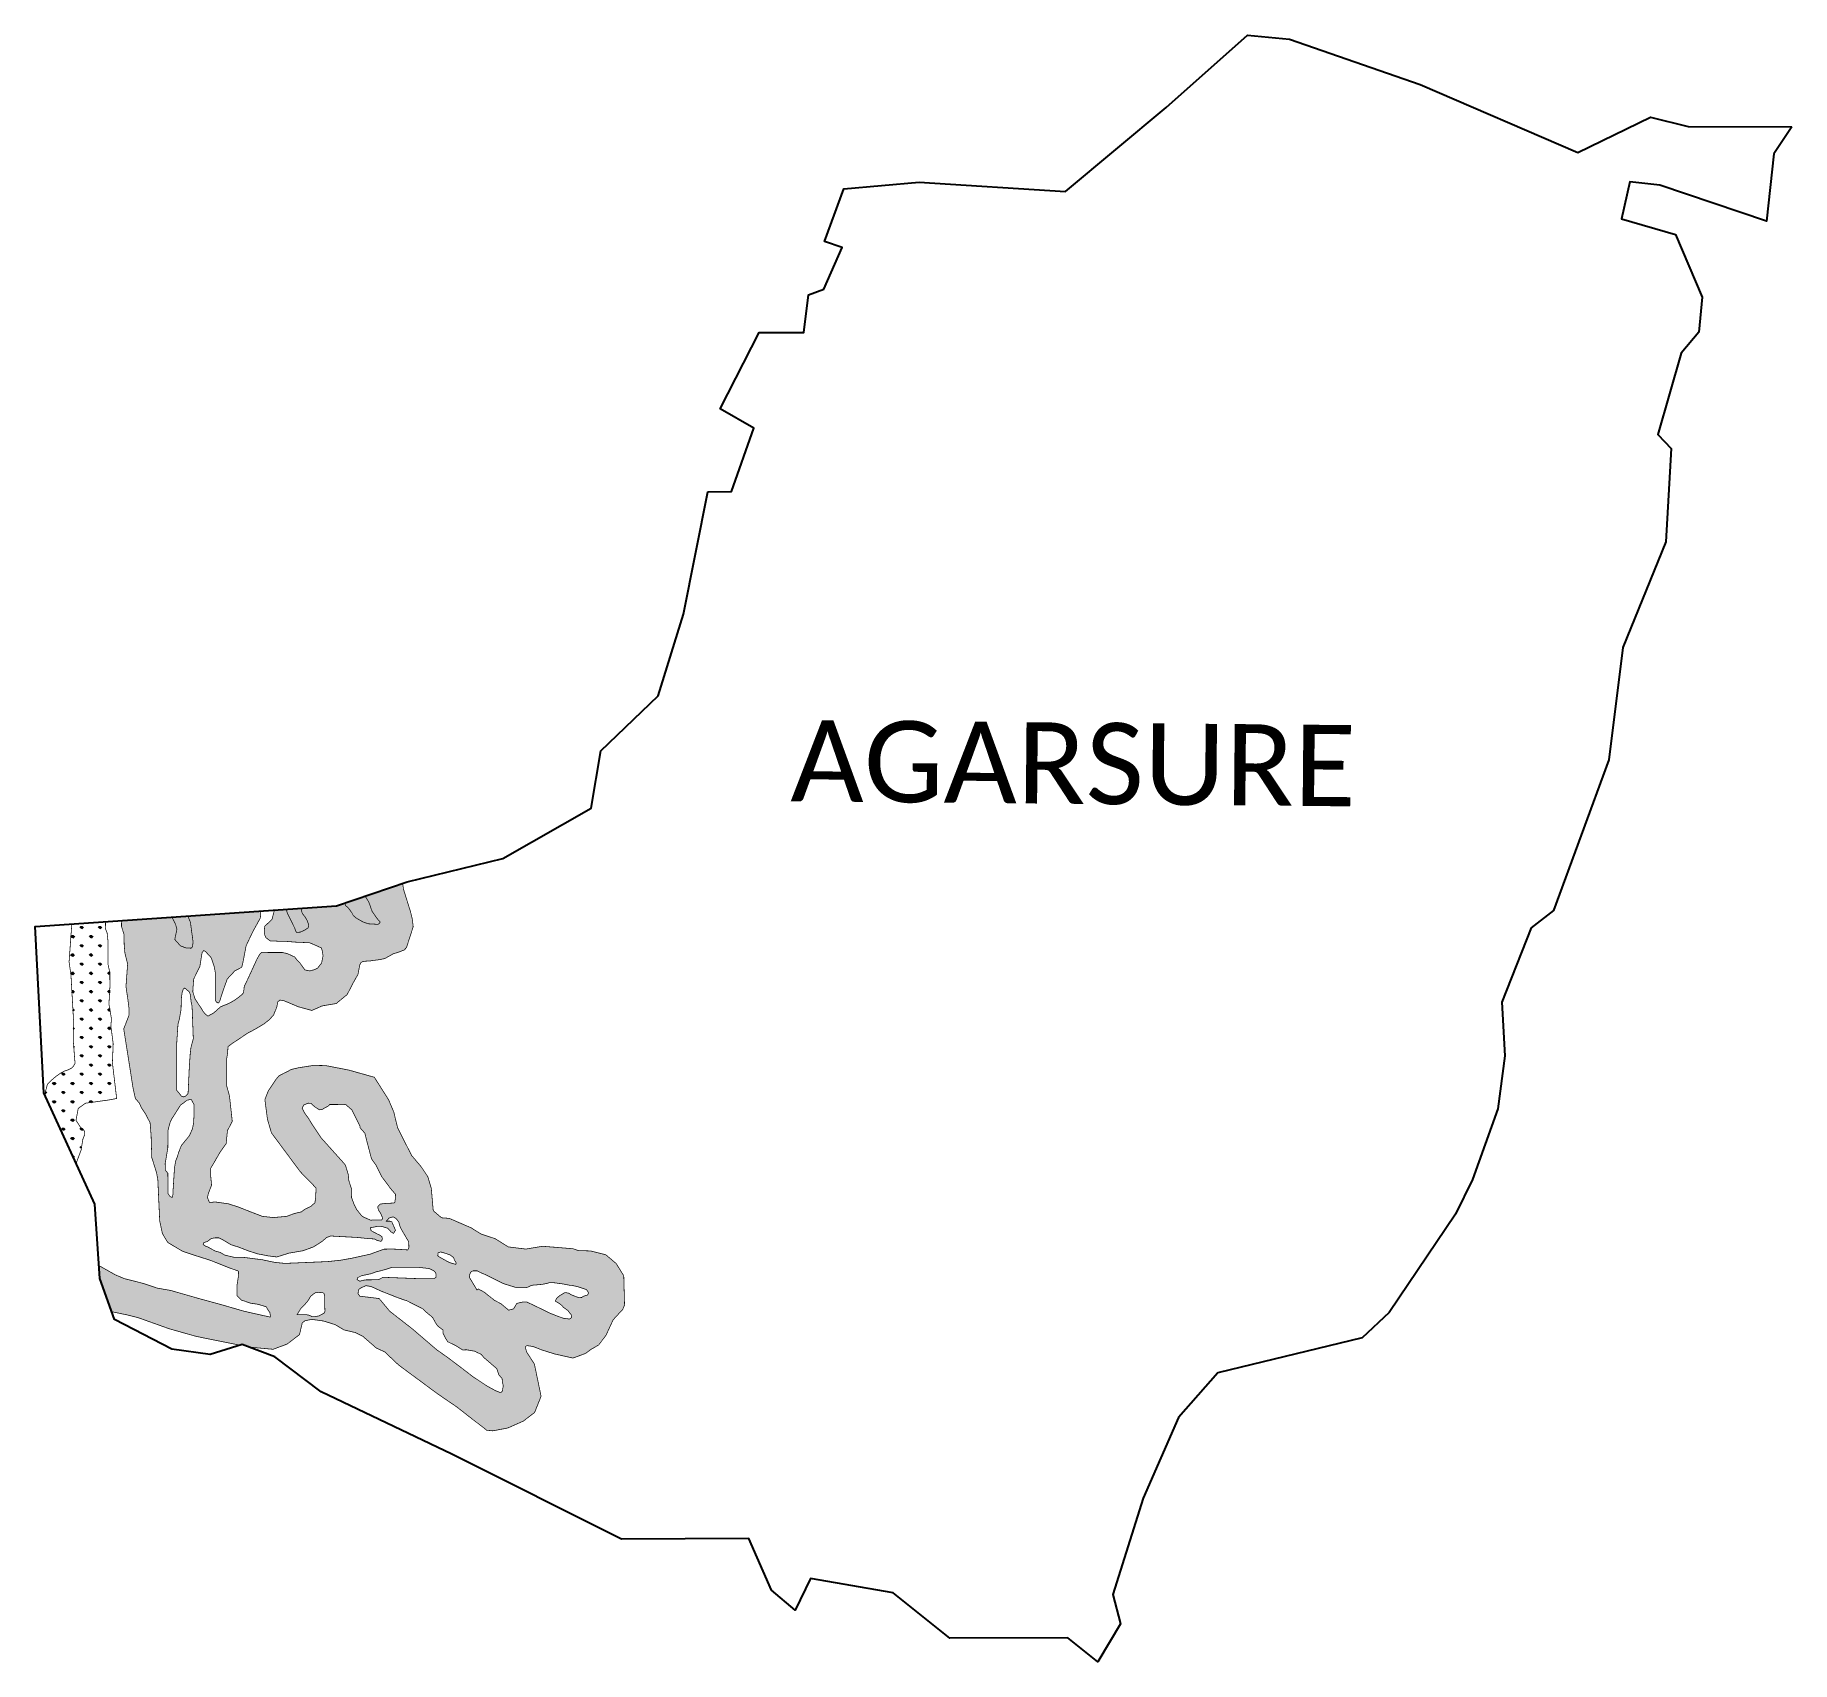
# Model space of a CAD drawing. Header units: metres. Extents: x 274922 to 277359, y 2072985 to 2075242.
import ezdxf

# ---------------------------------------------------------------- set-up
doc = ezdxf.new("R2010")
doc.units = ezdxf.units.M
doc.header["$MEASUREMENT"] = 0
for name, color, linetype in [('MANGROOVE BUFFER ZONE', 120, 'Continuous'), ('village', 3, 'Continuous'), ('VILLAGE NAME', 250, 'Continuous')]:
    doc.layers.add(name, color=color, linetype=linetype)
doc.styles.get("Standard").update_dxf_attribs({"font": 'simplex.shx'})

msp = doc.modelspace()

# ---------------------------------------------------------------- hatches: boundary and pattern name
at = {"layer": 'MANGROOVE BUFFER ZONE'}
h = msp.add_hatch(dxfattribs=at)
h.set_pattern_fill('GRASS', color=256, scale=18)
h.paths.add_polyline_path([(275292.4, 2073454.6), (275296.1, 2073457.9), (275305.6, 2073459.8), (275321.7, 2073457.6), (275337.9, 2073452.6), (275350.4, 2073445.2), (275365.7, 2073441.6), (275376.6, 2073436.2), (275395.4, 2073419.9), (275406.9, 2073414.7), (275426.1, 2073396.5), (275480.1, 2073356.6), (275507.4, 2073337.9), (275529.4, 2073320.6), (275539.5, 2073313), (275548.3, 2073306), (275556.8, 2073305.1), (275577.7, 2073309.1), (275599.3, 2073318.7), (275614.8, 2073330.6), (275623.8, 2073353.1), (275614.5, 2073397.9), (275603.8, 2073414.4), (275602.4, 2073419.3), (275602.4, 2073422.4), (275604.4, 2073423.4), (275612.9, 2073422.1), (275624.5, 2073417.5), (275642.3, 2073411.9), (275668, 2073406.1), (275685.6, 2073412.6), (275693.1, 2073418.2), (275703.7, 2073424.3), (275714, 2073438), (275723.8, 2073459.3), (275737, 2073473.6), (275739.6, 2073479.8), (275738.5, 2073520.3), (275728, 2073537.3), (275713.5, 2073549.5), (275692.5, 2073554.8), (275675.4, 2073555.3), (275668.3, 2073557.8), (275626, 2073561.3), (275602.5, 2073557.4), (275578.3, 2073560.4), (275559.9, 2073571.9), (275540.6, 2073578.2), (275526.7, 2073586.9), (275496.4, 2073600), (275485.7, 2073600.8), (275474.2, 2073610.6), (275471.5, 2073641.7), (275466.6, 2073658), (275457.8, 2073671.2), (275444.2, 2073687.3), (275424.9, 2073725.3), (275419.4, 2073747.7), (275412.3, 2073764.5), (275392.5, 2073795.8), (275357, 2073805.8), (275325, 2073812), (275308.3, 2073812.3), (275286.9, 2073808.9), (275277.1, 2073806.6), (275273.1, 2073804.4), (275266.4, 2073801.1), (275260.3, 2073797.9), (275256, 2073792.8), (275251.1, 2073785.5), (275245.5, 2073777.2), (275240.6, 2073764.8), (275244.2, 2073737.5), (275249.7, 2073718.6), (275289.9, 2073664.5), (275311.6, 2073642.2), (275311, 2073628.1), (275310, 2073621.6), (275304.1, 2073616.4), (275296.2, 2073612.7), (275291.1, 2073608.9), (275281.6, 2073606.8), (275271, 2073602.8), (275252.4, 2073601.1), (275237.1, 2073602.8), (275227.2, 2073606.6), (275216.6, 2073610.7), (275203.7, 2073615.8), (275189.9, 2073620.2), (275172, 2073622.7), (275163.7, 2073622.1), (275160.9, 2073629), (275162.3, 2073634.8), (275166.7, 2073646), (275165.6, 2073657.6), (275165.6, 2073669.8), (275169.7, 2073676.6), (275178.5, 2073691.9), (275186.9, 2073703.7), (275188.7, 2073721.7), (275195.4, 2073734.7), (275191.5, 2073770), (275187.6, 2073784), (275187.6, 2073821.1), (275188.9, 2073829), (275189.5, 2073838.4), (275196.3, 2073843.4), (275203.5, 2073848.1), (275216.2, 2073856.7), (275226.5, 2073862.2), (275233.1, 2073866.1), (275239.6, 2073870), (275246, 2073875), (275252.6, 2073881.9), (275257.1, 2073893), (275258.5, 2073900.4), (275261.6, 2073902.9), (275266.9, 2073902.1), (275287.1, 2073893.6), (275305.7, 2073888.5), (275320.1, 2073894.8), (275339.6, 2073898.1), (275354.8, 2073910.6), (275363.3, 2073927.1), (275369.8, 2073938.6), (275372.2, 2073951.5), (275373.7, 2073954.6), (275375.4, 2073955.9), (275379, 2073956.8), (275386.5, 2073957.2), (275390.9, 2073957.9), (275398.8, 2073958.9), (275406.7, 2073960.4), (275418.9, 2073967.2), (275425.5, 2073969.2), (275433.9, 2073972.4), (275437, 2073975.6), (275446.4, 2074004.7), (275445.1, 2074015.6), (275442.6, 2074025.8), (275435.9, 2074047.1), (275433, 2074056.5), (275431.7, 2074064.7), (275339.8, 2074033.9), (275253.9, 2074028), (275250.6, 2074015.1), (275240.5, 2074005.3), (275239.7, 2073999.6), (275240.3, 2073993.8), (275241.8, 2073989.7), (275248, 2073985.1), (275262.5, 2073984.4), (275270.1, 2073984.4), (275282.9, 2073983.3), (275299.4, 2073982.6), (275302.2, 2073982.6), (275311.2, 2073978.8), (275318.7, 2073975.4), (275320, 2073972.1), (275321.3, 2073964.3), (275319.3, 2073954.2), (275313.7, 2073947.2), (275310.2, 2073945.4), (275303.1, 2073943.4), (275296.1, 2073944.8), (275289.3, 2073954.3), (275284.9, 2073958.9), (275282, 2073962.7), (275272.1, 2073967.3), (275265.2, 2073968.9), (275236.2, 2073969), (275233.3, 2073966.1), (275229.3, 2073959.2), (275224.2, 2073947.8), (275214.9, 2073927.8), (275212.1, 2073922.3), (275211, 2073913), (275208.6, 2073910.3), (275203.2, 2073906.1), (275198.7, 2073902.8), (275190.4, 2073898.1), (275179.3, 2073893.7), (275169.8, 2073885.2), (275161.7, 2073880.7), (275158.3, 2073883.1), (275154.8, 2073887.3), (275152.3, 2073891.8), (275149.8, 2073895.3), (275143.8, 2073904.5), (275140.6, 2073914.5), (275141.8, 2073932), (275150.5, 2073949.8), (275153.1, 2073966.4), (275153.7, 2073969.1), (275156, 2073971.7), (275158.9, 2073969.6), (275166.3, 2073961.5), (275170.2, 2073949.9), (275171.8, 2073941.5), (275172, 2073902.9), (275172.8, 2073901.1), (275173.7, 2073899.9), (275174.3, 2073899.5), (275175.9, 2073898.8), (275176.7, 2073899.3), (275177.5, 2073900.2), (275178.2, 2073902.2), (275179, 2073904.6), (275181.4, 2073912.2), (275183.1, 2073917.2), (275188.4, 2073932.1), (275199.1, 2073943.6), (275208.5, 2073948.4), (275210.4, 2073956.3), (275214.6, 2073978.2), (275223.6, 2073997.3), (275234.4, 2074016.9), (275235.1, 2074026.7), (275041.8, 2074013.4), (275041.7, 2074005), (275045, 2073994.8), (275045.5, 2073978.6), (275046.4, 2073968.4), (275050.2, 2073952.9), (275047.9, 2073921.8), (275050.5, 2073904.2), (275052.1, 2073891.4), (275052.3, 2073882.3), (275044.8, 2073862.9), (275053.8, 2073806), (275057.6, 2073781.4), (275061, 2073766.3), (275066.6, 2073759.7), (275069.2, 2073753.6), (275075, 2073744.9), (275081.4, 2073732.7), (275082.8, 2073714.4), (275083.7, 2073684.5), (275090.4, 2073663.1), (275092.1, 2073653.8), (275094.7, 2073596.5), (275098.5, 2073578.8), (275104.9, 2073568.1), (275106.3, 2073566.3), (275126.6, 2073554.2), (275142.6, 2073548.9), (275165.2, 2073541.7), (275192.8, 2073530.7), (275203.2, 2073527.2), (275204.1, 2073525.7), (275203.8, 2073518.8), (275202.1, 2073508.1), (275201.9, 2073492.7), (275208.4, 2073486.4), (275212.6, 2073485.1), (275220.6, 2073482.3), (275230.2, 2073480.9), (275235.6, 2073479.4), (275242.5, 2073477.2), (275244.4, 2073473.9), (275247.6, 2073469.1), (275248.4, 2073462.9), (275239.7, 2073464.8), (275211.4, 2073471.2), (275179.3, 2073480.5), (275150.3, 2073488.4), (275109.8, 2073500), (275091.2, 2073503.2), (275072.4, 2073509.6), (275045.5, 2073516.4), (275033.2, 2073521.6), (275012.6, 2073533.2), (275010.6, 2073534.4), (275011.8, 2073516.5), (275028.2, 2073470.4), (275048.3, 2073466.3), (275065, 2073462.1), (275107.9, 2073446.8), (275145.3, 2073436.2), (275206.2, 2073423.9), (275209.3, 2073424.9), (275218.5, 2073421.4), (275219.2, 2073421.3), (275252, 2073418.3), (275271.6, 2073425.6), (275288.6, 2073438.6)])
h.paths.add_polyline_path([(275285.3, 2073466.3), (275290.4, 2073474.8), (275294.6, 2073479), (275297.9, 2073482.6), (275299.8, 2073485), (275301.7, 2073487.5), (275302.9, 2073490.2), (275304.8, 2073492.3), (275307, 2073494.3), (275310.5, 2073496.7), (275312.3, 2073497), (275314.9, 2073497.3), (275320.9, 2073496.8), (275322.6, 2073496), (275323.6, 2073492.2), (275323.7, 2073482.6), (275323.7, 2073477.6), (275323.9, 2073471.2), (275323.1, 2073468.8), (275319.6, 2073466.8), (275315.8, 2073464.7), (275310.1, 2073463.6), (275305.8, 2073463.7), (275302.2, 2073465.5), (275297.6, 2073466.5), (275294.5, 2073466.5), (275292.3, 2073466.2), (275290, 2073466.2)], flags=16)
h.paths.add_polyline_path([(275268.4, 2073537.5), (275254.3, 2073538.9), (275237.3, 2073542.5), (275211.7, 2073545.8), (275198.4, 2073545.8), (275184.5, 2073549.2), (275178.8, 2073552.7), (275171.9, 2073554.6), (275166.2, 2073557.6), (275162.4, 2073559.8), (275161, 2073560.5), (275158.6, 2073561.3), (275155, 2073563.6), (275155.9, 2073566.3), (275160.6, 2073567.8), (275166, 2073571.9), (275171.6, 2073573), (275176.9, 2073573), (275183.3, 2073569.6), (275190.1, 2073565.5), (275193.6, 2073563.4), (275203.9, 2073560.2), (275217.6, 2073554.9), (275230.3, 2073550.8), (275244.8, 2073548), (275257.1, 2073546.4), (275274, 2073551.7), (275293.7, 2073555.1), (275307.8, 2073560.3), (275314.7, 2073564.5), (275320.6, 2073568.5), (275326.1, 2073573.3), (275331.7, 2073575.5), (275368.7, 2073573.5), (275383.4, 2073572), (275392.7, 2073571.4), (275396.6, 2073569.2), (275401.9, 2073568.1), (275403.1, 2073569.5), (275403.5, 2073571.9), (275403.1, 2073574.4), (275400.3, 2073576.5), (275396, 2073578.6), (275388, 2073582.9), (275387, 2073586.9), (275397.4, 2073589), (275402.4, 2073588.9), (275411.2, 2073586.2), (275415.5, 2073581.3), (275419.2, 2073579.1), (275421.8, 2073583.6), (275416.7, 2073595.2), (275413.9, 2073596.1), (275409.1, 2073596.1), (275412.8, 2073600.3), (275415.8, 2073601.5), (275418.9, 2073601.9), (275422.9, 2073599.5), (275426.3, 2073595.1), (275426.9, 2073592.8), (275428.5, 2073587.4), (275431.3, 2073582.5), (275433.7, 2073578.3), (275435.5, 2073575.3), (275437.2, 2073572.3), (275439.8, 2073568.1), (275440.2, 2073566), (275440.4, 2073559.7), (275438.8, 2073556.2), (275424.8, 2073557.1), (275417.1, 2073557.4), (275405.6, 2073557.2), (275386.7, 2073550.3), (275361.8, 2073544.8), (275345.6, 2073541.9), (275327.5, 2073540)], flags=16)
h.paths.add_polyline_path([(275369.9, 2073495.5), (275370.4, 2073500.1), (275371.3, 2073501.7), (275373.6, 2073503.3), (275376.1, 2073504.5), (275380.9, 2073506.6), (275388, 2073505.4), (275402, 2073499), (275423.2, 2073490.6), (275432.9, 2073487.1), (275437.5, 2073485.7), (275459.8, 2073474.3), (275462.7, 2073471.3), (275473.3, 2073462.5), (275478.3, 2073453.5), (275481.1, 2073450), (275487.6, 2073445.2), (275487.8, 2073440.5), (275491.7, 2073432.8), (275494.3, 2073428.8), (275505.5, 2073423.3), (275515, 2073417.4), (275520.3, 2073417.6), (275532, 2073415.6), (275534.9, 2073414), (275540.8, 2073411.2), (275544.5, 2073406.8), (275562.3, 2073391.4), (275565.1, 2073382.9), (275569.7, 2073377.7), (275570.1, 2073373.4), (275571.3, 2073367.3), (275570, 2073360.3), (275569.1, 2073358.9), (275566.8, 2073358.4), (275560.7, 2073360.8), (275548, 2073367.8), (275529.8, 2073379.9), (275510.9, 2073394.3), (275494.8, 2073406.5), (275478.8, 2073417.8), (275445.1, 2073446.7), (275413.7, 2073471.2), (275399.2, 2073488.7), (275391.4, 2073489.7), (275372.3, 2073492)], flags=16)
h.paths.add_polyline_path([(275368.6, 2073514.9), (275369.3, 2073517.7), (275374.8, 2073520.4), (275388.3, 2073523.3), (275394.2, 2073525.6), (275400, 2073526.9), (275410, 2073529.7), (275416.7, 2073531.9), (275435.6, 2073532), (275444.1, 2073532), (275453.8, 2073532), (275468.3, 2073530.4), (275475.1, 2073527.3), (275477.4, 2073524.8), (275478.1, 2073522.1), (275477.8, 2073518), (275474.9, 2073516.2), (275454.8, 2073516.3), (275410.4, 2073518), (275404.3, 2073518.1), (275398.3, 2073515), (275388.1, 2073514.7), (275381.5, 2073514.7), (275376.6, 2073514), (275372.5, 2073512.7)], flags=16)
h.paths.add_polyline_path([(275375.4, 2073603.1), (275372.5, 2073606.5), (275367.6, 2073612.8), (275364.2, 2073619.8), (275360.8, 2073629.1), (275361, 2073640.3), (275357.1, 2073652.4), (275356.3, 2073660.9), (275352.5, 2073673.4), (275350.6, 2073676.1), (275318.5, 2073711.9), (275306.3, 2073730.3), (275300.8, 2073739.3), (275295.4, 2073746.7), (275292.3, 2073753), (275293.7, 2073755.4), (275294.4, 2073757.2), (275300.8, 2073759.9), (275304.8, 2073759.4), (275309.3, 2073755.2), (275312.1, 2073753.3), (275316.3, 2073750.6), (275320.8, 2073751.5), (275323.1, 2073752.9), (275328.4, 2073755.8), (275330.5, 2073758), (275340.3, 2073758), (275350, 2073757.8), (275352.5, 2073758.2), (275361.3, 2073750.5), (275372.4, 2073728.2), (275372.6, 2073725.8), (275379.3, 2073718.1), (275381.3, 2073710.1), (275388.5, 2073682.7), (275394.5, 2073674.2), (275402.8, 2073657.8), (275415.4, 2073640.8), (275421.9, 2073633.3), (275421.5, 2073626.5), (275420.9, 2073622.6), (275419.8, 2073621.3), (275406.9, 2073620.6), (275400.9, 2073619.9), (275398.8, 2073618.1), (275397.1, 2073615.8), (275398.3, 2073611.3), (275401, 2073607.4), (275403.9, 2073600.7), (275403.5, 2073599.1), (275402.8, 2073597.8), (275397.8, 2073597.8), (275390.6, 2073597.9), (275387.8, 2073597.3), (275378.8, 2073601.2)], flags=16)
h.paths.add_polyline_path([(275480.5, 2073548), (275480.7, 2073550.9), (275480.8, 2073552), (275483.9, 2073553.2), (275486.4, 2073553), (275492.9, 2073550.9), (275497.6, 2073549.2), (275502.5, 2073545.5), (275503.4, 2073542.5), (275506, 2073538.2), (275505.8, 2073536.6), (275505, 2073536.3), (275497.2, 2073538.5), (275494.9, 2073539.6), (275483.3, 2073546)], flags=16)
h.paths.add_polyline_path([(275111.9, 2073629), (275109.2, 2073630.2), (275106.2, 2073634.6), (275106, 2073662.6), (275102.5, 2073667.1), (275102.3, 2073676.2), (275102.9, 2073679.4), (275106, 2073697.7), (275106.2, 2073721.9), (275109.1, 2073733), (275111.6, 2073738.2), (275123.7, 2073757.3), (275128.4, 2073760.6), (275131.4, 2073763.2), (275133.4, 2073764.2), (275137.6, 2073764.9), (275138.6, 2073764.9), (275142.3, 2073757.9), (275142.3, 2073751.5), (275142.2, 2073741.1), (275141.6, 2073731.9), (275140.2, 2073724.4), (275135.9, 2073714.7), (275124.8, 2073701.2), (275121, 2073691.6), (275119.2, 2073685.4), (275116.8, 2073679.4), (275115.2, 2073669.7), (275113.3, 2073639.7), (275113.1, 2073633.6), (275112.5, 2073630.1)], flags=16)
h.paths.add_polyline_path([(275524.4, 2073518.1), (275524.9, 2073522.6), (275526.8, 2073526), (275529.5, 2073527.2), (275535.1, 2073527.2), (275539.4, 2073524.9), (275546.1, 2073522.1), (275571.3, 2073509.5), (275589.8, 2073503.8), (275596.7, 2073503.7), (275604.1, 2073504), (275610.7, 2073507.1), (275625.3, 2073508.4), (275631.6, 2073509.6), (275634.9, 2073510.6), (275642, 2073510.6), (275648.1, 2073509.8), (275654.9, 2073508.9), (275663.4, 2073507.2), (275665.9, 2073507.2), (275674.7, 2073505.1), (275681.4, 2073502.9), (275684, 2073502.1), (275686.4, 2073501.2), (275687.5, 2073500.1), (275689, 2073497.8), (275689.5, 2073495.9), (275688, 2073493.5), (275685.7, 2073492.9), (275681.8, 2073491.5), (275680.4, 2073490.2), (275675.8, 2073490), (275666.2, 2073493.7), (275661.6, 2073496.4), (275656.8, 2073497), (275649.3, 2073492.6), (275645.2, 2073488.7), (275643.5, 2073485.1), (275648.8, 2073482), (275652.7, 2073479), (275654.8, 2073476.5), (275660.7, 2073472.3), (275665.5, 2073466.4), (275665.8, 2073464.6), (275666.3, 2073462.8), (275663.5, 2073460.3), (275655.4, 2073461.2), (275647.8, 2073463.8), (275636.8, 2073468.1), (275614.4, 2073479), (275604.2, 2073483.8), (275597.9, 2073483.8), (275590.1, 2073482), (275585.6, 2073474.4), (275578.7, 2073472.6), (275568.1, 2073481.6), (275559.3, 2073486.1), (275545, 2073497.5), (275536.8, 2073502), (275534.8, 2073500.7)], flags=16)
h.paths.add_polyline_path([(275130.3, 2073769.4), (275127.5, 2073768.6), (275124.8, 2073769.7), (275118.2, 2073777.9), (275118.4, 2073797.5), (275118.3, 2073842.3), (275120.1, 2073869.7), (275122, 2073876.5), (275124.4, 2073890.1), (275124.7, 2073904.2), (275125.8, 2073913.3), (275127.4, 2073918.1), (275129.4, 2073919.8), (275135.6, 2073914.3), (275137.2, 2073910.7), (275138.2, 2073901), (275139.4, 2073895.4), (275139.8, 2073889.5), (275141.3, 2073849.3), (275138, 2073836.9), (275137, 2073827.7), (275135.8, 2073810.7), (275134.1, 2073773.4), (275131.7, 2073770.9)], flags=16)
h = msp.add_hatch(dxfattribs=at)
h.set_pattern_fill('GRASS', color=256, scale=18)
h.paths.add_polyline_path([(275029.1, 2073816), (275030.2, 2073842.2), (275028, 2073859.2), (275026.9, 2073866.7), (275027.8, 2073876.5), (275025.8, 2073889), (275024.3, 2073897.2), (275025.7, 2073922.3), (275025.5, 2073935.9), (275025.5, 2073941.3), (275023, 2073952.6), (275022.9, 2073985.3), (275021.8, 2073996), (275019.4, 2074002), (275019.6, 2074011.8), (274972.8, 2074008.6), (274969, 2073955.9), (274971.6, 2073937.9), (274975.1, 2073876.3), (274974.8, 2073846.4), (274977.3, 2073815), (274975.1, 2073811.3), (274972.6, 2073808.6), (274967.2, 2073805.9), (274962.5, 2073804.4), (274956.7, 2073801.2), (274950.5, 2073796.8), (274944.6, 2073791.7), (274939, 2073786.3), (274936.3, 2073776), (274935.3, 2073771.5), (274978.8, 2073676.4), (274985.7, 2073694.8), (274988.1, 2073709.8), (274990.5, 2073715.8), (274990.7, 2073720.2), (274988.3, 2073724.2), (274985, 2073726.2), (274978.6, 2073736.1), (274981.7, 2073752.6), (274991.8, 2073759.8), (275023.5, 2073764.2), (275035, 2073766.3)])

# ---------------------------------------------------------------- linework, layer by layer
at = {"color": 3, "flags": 128}
msp.add_lwpolyline([(277358.9, 2075114.5), (277334, 2075077.3)], dxfattribs=at)
at = {"layer": 'MANGROOVE BUFFER ZONE', "const_width": 1, "flags": 128}
for points in [[(275218.5, 2073421.4), (275219.2, 2073421.3), (275252, 2073418.3), (275271.6, 2073425.6), (275288.6, 2073438.6), (275292.4, 2073454.6), (275296.1, 2073457.9), (275305.6, 2073459.8), (275321.7, 2073457.6), (275337.9, 2073452.6), (275350.4, 2073445.2), (275365.7, 2073441.6), (275376.6, 2073436.2), (275395.4, 2073419.9), (275406.9, 2073414.7), (275426.1, 2073396.5), (275480.1, 2073356.6), (275507.4, 2073337.9), (275529.4, 2073320.6), (275539.5, 2073313), (275548.3, 2073306), (275556.8, 2073305.1), (275577.7, 2073309.1), (275599.3, 2073318.7), (275614.8, 2073330.6), (275623.8, 2073353.1), (275614.5, 2073397.9), (275603.8, 2073414.4), (275602.4, 2073419.3), (275602.4, 2073422.4), (275604.4, 2073423.4), (275612.9, 2073422.1), (275624.5, 2073417.5), (275642.3, 2073411.9), (275668, 2073406.1), (275685.6, 2073412.6), (275693.1, 2073418.2), (275703.7, 2073424.3), (275714, 2073438), (275723.8, 2073459.3), (275737, 2073473.6), (275739.6, 2073479.8), (275738.5, 2073520.3), (275728, 2073537.3), (275713.5, 2073549.5), (275692.5, 2073554.8), (275675.4, 2073555.3), (275668.3, 2073557.8), (275626, 2073561.3), (275602.5, 2073557.4), (275578.3, 2073560.4), (275559.9, 2073571.9), (275540.6, 2073578.2), (275526.7, 2073586.9), (275496.4, 2073600), (275485.7, 2073600.8), (275474.2, 2073610.6), (275471.5, 2073641.7), (275466.6, 2073658), (275457.8, 2073671.2), (275444.2, 2073687.3), (275424.9, 2073725.3), (275419.4, 2073747.7), (275412.3, 2073764.5), (275392.5, 2073795.8), (275357, 2073805.8), (275325, 2073812), (275308.3, 2073812.3), (275286.9, 2073808.9), (275277.1, 2073806.6), (275273.1, 2073804.4), (275266.4, 2073801.1), (275260.3, 2073797.9), (275256, 2073792.8), (275251.1, 2073785.5), (275245.5, 2073777.2), (275240.6, 2073764.8), (275244.2, 2073737.5), (275249.7, 2073718.6), (275289.9, 2073664.5), (275311.6, 2073642.2), (275311, 2073628.1), (275310, 2073621.6), (275304.1, 2073616.4), (275296.2, 2073612.7), (275291.1, 2073608.9), (275281.6, 2073606.8), (275271, 2073602.8), (275252.4, 2073601.1), (275237.1, 2073602.8), (275227.2, 2073606.6), (275216.6, 2073610.7), (275203.7, 2073615.8), (275189.9, 2073620.2), (275172, 2073622.7), (275163.7, 2073622.1), (275160.9, 2073629), (275162.3, 2073634.8), (275166.7, 2073646), (275165.6, 2073657.6), (275165.6, 2073669.8), (275169.7, 2073676.6), (275178.5, 2073691.9), (275186.9, 2073703.7), (275188.7, 2073721.7), (275195.4, 2073734.7), (275191.5, 2073770), (275187.6, 2073784), (275187.6, 2073821.1), (275188.9, 2073829), (275189.5, 2073838.4), (275196.3, 2073843.4), (275203.5, 2073848.1), (275216.2, 2073856.7), (275226.5, 2073862.2), (275233.1, 2073866.1), (275239.6, 2073870), (275246, 2073875), (275252.6, 2073881.9), (275257.1, 2073893), (275258.5, 2073900.4), (275261.6, 2073902.9), (275266.9, 2073902.1), (275287.1, 2073893.6), (275305.7, 2073888.5), (275320.1, 2073894.8), (275339.6, 2073898.1), (275354.8, 2073910.6), (275363.3, 2073927.1), (275369.8, 2073938.6), (275372.2, 2073951.5), (275373.7, 2073954.6), (275375.4, 2073955.9), (275379, 2073956.8), (275386.5, 2073957.2), (275390.9, 2073957.9), (275398.8, 2073958.9), (275406.7, 2073960.4), (275418.9, 2073967.2), (275425.5, 2073969.2), (275433.9, 2073972.4), (275437, 2073975.6), (275446.4, 2074004.7), (275445.1, 2074015.6), (275442.6, 2074025.8), (275435.9, 2074047.1), (275433, 2074056.5), (275431.7, 2074064.7)], [(275379.8, 2074047.3), (275379.8, 2074046.9), (275384.8, 2074039), (275389.3, 2074026.2), (275396, 2074016.4), (275400.2, 2074011.8), (275400.1, 2074010), (275397.6, 2074008), (275392.4, 2074008.3), (275383.8, 2074008.8), (275376.6, 2074011.4), (275366.9, 2074017), (275363.2, 2074020.3), (275361.6, 2074023.5), (275359.2, 2074027), (275356.8, 2074030.3), (275352.2, 2074034.5), (275352.1, 2074038)], [(274978.9, 2073676.2), (274979, 2073676.8), (274985.7, 2073694.8), (274988.1, 2073709.8), (274990.5, 2073715.8), (274990.7, 2073720.2), (274988.3, 2073724.2), (274985, 2073726.2), (274978.6, 2073736.1), (274981.7, 2073752.6), (274991.8, 2073759.8), (275023.5, 2073764.2), (275035, 2073766.3), (275029.1, 2073816), (275030.2, 2073842.2), (275028, 2073859.2), (275026.9, 2073866.7), (275027.8, 2073876.5), (275025.8, 2073889), (275024.3, 2073897.2), (275025.7, 2073922.3), (275025.5, 2073935.9), (275025.5, 2073941.3), (275023, 2073952.6), (275022.9, 2073985.3), (275021.8, 2073996), (275019.4, 2074002), (275019.6, 2074011.8)], [(275041.8, 2074013.4), (275041.7, 2074005), (275045, 2073994.8), (275045.5, 2073978.6), (275046.4, 2073968.4), (275050.2, 2073952.9), (275047.9, 2073921.8), (275050.5, 2073904.2), (275052.1, 2073891.4), (275052.3, 2073882.3), (275044.8, 2073862.9), (275053.8, 2073806), (275057.6, 2073781.4), (275061, 2073766.3), (275066.6, 2073759.7), (275069.2, 2073753.6), (275075, 2073744.9), (275081.4, 2073732.7), (275082.8, 2073714.4), (275083.7, 2073684.5), (275090.4, 2073663.1), (275092.1, 2073653.8), (275094.7, 2073596.5), (275098.5, 2073578.8), (275104.9, 2073568.1), (275106.3, 2073566.3), (275126.6, 2073554.2), (275142.6, 2073548.9), (275165.2, 2073541.7), (275192.8, 2073530.7), (275203.2, 2073527.2), (275204.1, 2073525.7), (275203.8, 2073518.8), (275202.1, 2073508.1), (275201.9, 2073492.7), (275208.4, 2073486.4), (275212.6, 2073485.1), (275220.6, 2073482.3), (275230.2, 2073480.9), (275235.6, 2073479.4), (275242.5, 2073477.2), (275244.4, 2073473.9), (275247.6, 2073469.1), (275248.3, 2073463.9), (275248.1, 2073463), (275239.7, 2073464.8), (275211.4, 2073471.2), (275179.3, 2073480.5), (275150.3, 2073488.4), (275109.8, 2073500), (275091.2, 2073503.2), (275072.4, 2073509.6), (275045.5, 2073516.4), (275033.2, 2073521.6), (275012.6, 2073533.2), (275010.6, 2073534.4)], [(275133.6, 2074019.7), (275137.3, 2074011), (275141, 2073983.8), (275140.3, 2073977), (275139.4, 2073976.1), (275138.2, 2073974.9), (275131.1, 2073975.3), (275123.6, 2073978.1), (275115.6, 2073987), (275118.6, 2074001.3), (275116.8, 2074007.7), (275112.5, 2074016.5), (275111.3, 2074018.2)], [(275253.9, 2074028), (275250.6, 2074015.1), (275240.5, 2074005.3), (275239.7, 2073999.6), (275240.3, 2073993.8), (275241.8, 2073989.7), (275248, 2073985.1), (275262.5, 2073984.4), (275270.1, 2073984.4), (275282.9, 2073983.3), (275299.4, 2073982.6), (275302.2, 2073982.6), (275311.2, 2073978.8), (275318.7, 2073975.4), (275320, 2073972.1), (275321.3, 2073964.3), (275319.3, 2073954.2), (275313.7, 2073947.2), (275310.2, 2073945.4), (275303.1, 2073943.4), (275296.1, 2073944.8), (275289.3, 2073954.3), (275284.9, 2073958.9), (275282, 2073962.7), (275272.1, 2073967.3), (275265.2, 2073968.9), (275236.2, 2073969), (275233.3, 2073966.1), (275229.3, 2073959.2), (275224.2, 2073947.8), (275214.9, 2073927.8), (275212.1, 2073922.3), (275211, 2073913), (275208.6, 2073910.3), (275203.2, 2073906.1), (275198.7, 2073902.8), (275190.4, 2073898.1), (275179.3, 2073893.7), (275169.8, 2073885.2), (275161.7, 2073880.7), (275158.3, 2073883.1), (275154.8, 2073887.3), (275152.3, 2073891.8), (275149.8, 2073895.3), (275143.8, 2073904.5), (275140.6, 2073914.5), (275141.8, 2073932), (275150.5, 2073949.8), (275153.1, 2073966.4), (275153.7, 2073969.1), (275156, 2073971.7), (275158.9, 2073969.6), (275166.3, 2073961.5), (275170.2, 2073949.9), (275171.8, 2073941.5), (275172, 2073902.9), (275172.8, 2073901.1), (275173.7, 2073899.9), (275174.3, 2073899.5), (275175.9, 2073898.8), (275176.7, 2073899.3), (275177.5, 2073900.2), (275178.2, 2073902.2), (275179, 2073904.6), (275181.4, 2073912.2), (275183.1, 2073917.2), (275188.4, 2073932.1), (275199.1, 2073943.6), (275208.5, 2073948.4), (275210.4, 2073956.3), (275214.6, 2073978.2), (275223.6, 2073997.3), (275234.4, 2074016.9), (275235.1, 2074026.7)], [(275290.8, 2074030.5), (275290.8, 2074029.7), (275292.6, 2074022.8), (275296.2, 2074018.7), (275299.3, 2074013.2), (275301.5, 2074007.3), (275300.6, 2074003.1), (275295.4, 2073999.8), (275289.8, 2073997.2), (275284.3, 2073996.8), (275281.7, 2074003.4), (275271.9, 2074023.3), (275270.1, 2074029.1)], [(274972.8, 2074008.6), (274969, 2073955.9), (274971.6, 2073937.9), (274975.1, 2073876.3), (274974.8, 2073846.4), (274977.3, 2073815), (274975.1, 2073811.3), (274972.6, 2073808.6), (274967.2, 2073805.9), (274962.5, 2073804.4), (274956.7, 2073801.2), (274950.5, 2073796.8), (274944.6, 2073791.7), (274939, 2073786.3), (274936.3, 2073776), (274935.3, 2073771.5)], [(275028.2, 2073470.4), (275048.3, 2073466.3), (275065, 2073462.1), (275107.9, 2073446.8), (275145.3, 2073436.2), (275206.2, 2073423.9)]]:
    msp.add_lwpolyline(points, dxfattribs=at)
for points in [[(275125.8, 2073913.3), (275127.4, 2073918.1), (275129.4, 2073919.8), (275135.6, 2073914.3), (275137.2, 2073910.7), (275138.2, 2073901), (275139.4, 2073895.4), (275139.8, 2073889.5), (275141.3, 2073849.3), (275138, 2073836.9), (275137, 2073827.7), (275135.8, 2073810.7), (275134.1, 2073773.4), (275131.7, 2073770.9), (275130.3, 2073769.4), (275127.5, 2073768.6), (275124.8, 2073769.7), (275118.2, 2073777.9), (275118.4, 2073797.5), (275118.3, 2073842.3), (275120.1, 2073869.7), (275122, 2073876.5), (275124.4, 2073890.1), (275124.7, 2073904.2)], [(275131.4, 2073763.2), (275133.4, 2073764.2), (275137.6, 2073764.9), (275138.6, 2073764.9), (275142.3, 2073757.9), (275142.3, 2073751.5), (275142.2, 2073741.1), (275141.6, 2073731.9), (275140.2, 2073724.4), (275135.9, 2073714.7), (275124.8, 2073701.2), (275121, 2073691.6), (275119.2, 2073685.4), (275116.8, 2073679.4), (275115.2, 2073669.7), (275113.3, 2073639.7), (275113.1, 2073633.6), (275112.5, 2073630.1), (275111.9, 2073629), (275109.2, 2073630.2), (275106.2, 2073634.6), (275106, 2073662.6), (275102.5, 2073667.1), (275102.3, 2073676.2), (275102.9, 2073679.4), (275106, 2073697.7), (275106.2, 2073721.9), (275109.1, 2073733), (275111.6, 2073738.2), (275123.7, 2073757.3), (275128.4, 2073760.6)], [(275294.4, 2073757.2), (275300.8, 2073759.9), (275304.8, 2073759.4), (275309.3, 2073755.2), (275312.1, 2073753.3), (275316.3, 2073750.6), (275320.8, 2073751.5), (275323.1, 2073752.9), (275328.4, 2073755.8), (275330.5, 2073758), (275340.3, 2073758), (275350, 2073757.8), (275352.5, 2073758.2), (275361.3, 2073750.5), (275372.4, 2073728.2), (275372.6, 2073725.8), (275379.3, 2073718.1), (275381.3, 2073710.1), (275388.5, 2073682.7), (275394.5, 2073674.2), (275402.8, 2073657.8), (275415.4, 2073640.8), (275421.9, 2073633.3), (275421.5, 2073626.5), (275420.9, 2073622.6), (275419.8, 2073621.3), (275406.9, 2073620.6), (275400.9, 2073619.9), (275398.8, 2073618.1), (275397.1, 2073615.8), (275398.3, 2073611.3), (275401, 2073607.4), (275403.9, 2073600.7), (275403.5, 2073599.1), (275402.8, 2073597.8), (275397.8, 2073597.8), (275390.6, 2073597.9), (275387.8, 2073597.3), (275378.8, 2073601.2), (275375.4, 2073603.1), (275372.5, 2073606.5), (275367.6, 2073612.8), (275364.2, 2073619.8), (275360.8, 2073629.1), (275361, 2073640.3), (275357.1, 2073652.4), (275356.3, 2073660.9), (275352.5, 2073673.4), (275350.6, 2073676.1), (275318.5, 2073711.9), (275306.3, 2073730.3), (275300.8, 2073739.3), (275295.4, 2073746.7), (275292.3, 2073753), (275293.7, 2073755.4)], [(275166, 2073571.9), (275171.6, 2073573), (275176.9, 2073573), (275183.3, 2073569.6), (275190.1, 2073565.5), (275193.6, 2073563.4), (275203.9, 2073560.2), (275217.6, 2073554.9), (275230.3, 2073550.8), (275244.8, 2073548), (275257.1, 2073546.4), (275274, 2073551.7), (275293.7, 2073555.1), (275307.8, 2073560.3), (275314.7, 2073564.5), (275320.6, 2073568.5), (275326.1, 2073573.3), (275331.7, 2073575.5), (275368.7, 2073573.5), (275383.4, 2073572), (275392.7, 2073571.4), (275396.6, 2073569.2), (275401.9, 2073568.1), (275403.1, 2073569.5), (275403.5, 2073571.9), (275403.1, 2073574.4), (275400.3, 2073576.5), (275396, 2073578.6), (275388, 2073582.9), (275387, 2073586.9), (275397.4, 2073589), (275402.4, 2073588.9), (275411.2, 2073586.2), (275415.5, 2073581.3), (275419.2, 2073579.1), (275421.8, 2073583.6), (275416.7, 2073595.2), (275413.9, 2073596.1), (275409.1, 2073596.1), (275412.8, 2073600.3), (275415.8, 2073601.5), (275418.9, 2073601.9), (275422.9, 2073599.5), (275426.3, 2073595.1), (275426.9, 2073592.8), (275428.5, 2073587.4), (275431.3, 2073582.5), (275433.7, 2073578.3), (275435.5, 2073575.3), (275437.2, 2073572.3), (275439.8, 2073568.1), (275440.2, 2073566), (275440.4, 2073559.7), (275438.8, 2073556.2), (275424.8, 2073557.1), (275417.1, 2073557.4), (275405.6, 2073557.2), (275386.7, 2073550.3), (275361.8, 2073544.8), (275345.6, 2073541.9), (275327.5, 2073540), (275268.4, 2073537.5), (275254.3, 2073538.9), (275237.3, 2073542.5), (275211.7, 2073545.8), (275198.4, 2073545.8), (275184.5, 2073549.2), (275178.8, 2073552.7), (275171.9, 2073554.6), (275166.2, 2073557.6), (275162.4, 2073559.8), (275161, 2073560.5), (275158.6, 2073561.3), (275155, 2073563.6), (275155.9, 2073566.3), (275160.6, 2073567.8)], [(275480.8, 2073552), (275483.9, 2073553.2), (275486.4, 2073553), (275492.9, 2073550.9), (275497.6, 2073549.2), (275502.5, 2073545.5), (275503.4, 2073542.5), (275506, 2073538.2), (275505.8, 2073536.6), (275505, 2073536.3), (275497.2, 2073538.5), (275494.9, 2073539.6), (275483.3, 2073546), (275480.5, 2073548), (275480.7, 2073550.9)], [(275369.3, 2073517.7), (275374.8, 2073520.4), (275388.3, 2073523.3), (275394.2, 2073525.6), (275400, 2073526.9), (275410, 2073529.7), (275416.7, 2073531.9), (275435.6, 2073532), (275444.1, 2073532), (275453.8, 2073532), (275468.3, 2073530.4), (275475.1, 2073527.3), (275477.4, 2073524.8), (275478.1, 2073522.1), (275477.8, 2073518), (275474.9, 2073516.2), (275454.8, 2073516.3), (275410.4, 2073518), (275404.3, 2073518.1), (275398.3, 2073515), (275388.1, 2073514.7), (275381.5, 2073514.7), (275376.6, 2073514), (275372.5, 2073512.7), (275368.6, 2073514.9)], [(275526.8, 2073526), (275529.5, 2073527.2), (275535.1, 2073527.2), (275539.4, 2073524.9), (275546.1, 2073522.1), (275571.3, 2073509.5), (275589.8, 2073503.8), (275596.7, 2073503.7), (275604.1, 2073504), (275610.7, 2073507.1), (275625.3, 2073508.4), (275631.6, 2073509.6), (275634.9, 2073510.6), (275642, 2073510.6), (275648.1, 2073509.8), (275654.9, 2073508.9), (275663.4, 2073507.2), (275665.9, 2073507.2), (275674.7, 2073505.1), (275681.4, 2073502.9), (275684, 2073502.1), (275686.4, 2073501.2), (275687.5, 2073500.1), (275689, 2073497.8), (275689.5, 2073495.9), (275688, 2073493.5), (275685.7, 2073492.9), (275681.8, 2073491.5), (275680.4, 2073490.2), (275675.8, 2073490), (275666.2, 2073493.7), (275661.6, 2073496.4), (275656.8, 2073497), (275649.3, 2073492.6), (275645.2, 2073488.7), (275643.5, 2073485.1), (275648.8, 2073482), (275652.7, 2073479), (275654.8, 2073476.5), (275660.7, 2073472.3), (275665.5, 2073466.4), (275665.8, 2073464.6), (275666.3, 2073462.8), (275663.5, 2073460.3), (275655.4, 2073461.2), (275647.8, 2073463.8), (275636.8, 2073468.1), (275614.4, 2073479), (275604.2, 2073483.8), (275597.9, 2073483.8), (275590.1, 2073482), (275585.6, 2073474.4), (275578.7, 2073472.6), (275568.1, 2073481.6), (275559.3, 2073486.1), (275545, 2073497.5), (275536.8, 2073502), (275534.8, 2073500.7), (275524.4, 2073518.1), (275524.9, 2073522.6)], [(275371.3, 2073501.7), (275373.6, 2073503.3), (275376.1, 2073504.5), (275380.9, 2073506.6), (275388, 2073505.4), (275402, 2073499), (275423.2, 2073490.6), (275432.9, 2073487.1), (275437.5, 2073485.7), (275459.8, 2073474.3), (275462.7, 2073471.3), (275473.3, 2073462.5), (275478.3, 2073453.5), (275481.1, 2073450), (275487.6, 2073445.2), (275487.8, 2073440.5), (275491.7, 2073432.8), (275494.3, 2073428.8), (275505.5, 2073423.3), (275515, 2073417.4), (275520.3, 2073417.6), (275532, 2073415.6), (275534.9, 2073414), (275540.8, 2073411.2), (275544.5, 2073406.8), (275562.3, 2073391.4), (275565.1, 2073382.9), (275569.7, 2073377.7), (275570.1, 2073373.4), (275571.3, 2073367.3), (275570, 2073360.3), (275569.1, 2073358.9), (275566.8, 2073358.4), (275560.7, 2073360.8), (275548, 2073367.8), (275529.8, 2073379.9), (275510.9, 2073394.3), (275494.8, 2073406.5), (275478.8, 2073417.8), (275445.1, 2073446.7), (275413.7, 2073471.2), (275399.2, 2073488.7), (275391.4, 2073489.7), (275372.3, 2073492), (275369.9, 2073495.5), (275370.4, 2073500.1)], [(275310.5, 2073496.7), (275312.3, 2073497), (275314.9, 2073497.3), (275320.9, 2073496.8), (275322.6, 2073496), (275323.6, 2073492.2), (275323.7, 2073482.6), (275323.7, 2073477.6), (275323.9, 2073471.2), (275323.1, 2073468.8), (275319.6, 2073466.8), (275315.8, 2073464.7), (275310.1, 2073463.6), (275305.8, 2073463.7), (275302.2, 2073465.5), (275297.6, 2073466.5), (275294.5, 2073466.5), (275292.3, 2073466.2), (275290, 2073466.2), (275285.3, 2073466.3), (275290.4, 2073474.8), (275294.6, 2073479), (275297.9, 2073482.6), (275299.8, 2073485), (275301.7, 2073487.5), (275302.9, 2073490.2), (275304.8, 2073492.3), (275307, 2073494.3)]]:
    msp.add_lwpolyline(points, close=True, dxfattribs=at)
at = {"layer": 'village', "color": 3}
msp.add_polyline3d([(277334, 2075077.3, 0), (277323.6, 2074983.9, 0), (277175.9, 2075033.6, 0), (277134.3, 2075038.5, 0), (277122.5, 2074987.1, 0), (277197.6, 2074965.4, 0), (277234.4, 2074878.5, 0), (277230, 2074830, 0), (277205.3, 2074800.8, 0), (277173, 2074687.6, 0), (277191.4, 2074668.5, 0), (277184, 2074538.8, 0), (277124.3, 2074392.2, 0), (277105.1, 2074236.2, 0), (277028.3, 2074027.3, 0), (276997.1, 2074003.2, 0), (276956.7, 2073899.8, 0), (276960.9, 2073825.4, 0), (276951.2, 2073751.8, 0), (276916.1, 2073653.7, 0), (276892.3, 2073605.6, 0), (276800.3, 2073469.2, 0), (276763, 2073434.3, 0), (276562.7, 2073385.6, 0), (276508, 2073323.6, 0), (276459, 2073211.8, 0), (276416.8, 2073077.9, 0), (276427.5, 2073037.2, 0), (276396.2, 2072984.5, 0), (276354.5, 2073018.1, 0), (276190.8, 2073017.6, 0), (276112.4, 2073080.1, 0), (275997.7, 2073100.1, 0), (275976.3, 2073056.2, 0), (275943.3, 2073083.8, 0), (275912.1, 2073155.9, 0), (275735.3, 2073154.6, 0), (275500.2, 2073272.6, 0), (275318.6, 2073359.2, 0), (275254.3, 2073408, 0), (275209.3, 2073424.9, 0), (275164.7, 2073411.1, 0), (275111.4, 2073418.6, 0), (275032.1, 2073459.5, 0), (275011.8, 2073516.5, 0), (275004.9, 2073619.5, 0), (274934, 2073774.4, 0), (274921.9, 2074005.1, 0), (275339.8, 2074033.9, 0), (275438.2, 2074066.9, 0), (275570.9, 2074099.4, 0), (275693.4, 2074169.1, 0), (275706.8, 2074248.8, 0), (275786.3, 2074325.1, 0), (275821.5, 2074438.3, 0), (275855.3, 2074608.2, 0), (275888.1, 2074608.7, 0), (275918.9, 2074696.5, 0), (275872.4, 2074723.6, 0), (275926.5, 2074829.1, 0), (275988.4, 2074829.5, 0), (275994.9, 2074881.5, 0), (276016.2, 2074889.6, 0), (276041.5, 2074947.4, 0), (276016.8, 2074955.7, 0), (276043.7, 2075028.8, 0), (276148.4, 2075037.9, 0), (276351.2, 2075025.1, 0), (276490.8, 2075141.5, 0), (276603.8, 2075242, 0), (276661.9, 2075236.2, 0), (276843.4, 2075173.4, 0), (277061.8, 2075079.3, 0), (277162.8, 2075128, 0), (277215.1, 2075115.3, 0), (277358.9, 2075114.5, 0)], dxfattribs=at)

# ---------------------------------------------------------------- texts
at = {"layer": 'VILLAGE NAME', "insert": (275970.5, 2074291.5), "char_height": 112.726, "attachment_point": 1, "rotation": 359.482}
msp.add_mtext_dynamic_manual_height_columns('{\\fCalibri|b0|i0|c0|p34;AGARSURE}', width=250.259, gutter_width=563.6, heights=[0], dxfattribs=at)

doc.saveas('drawing.dxf')
